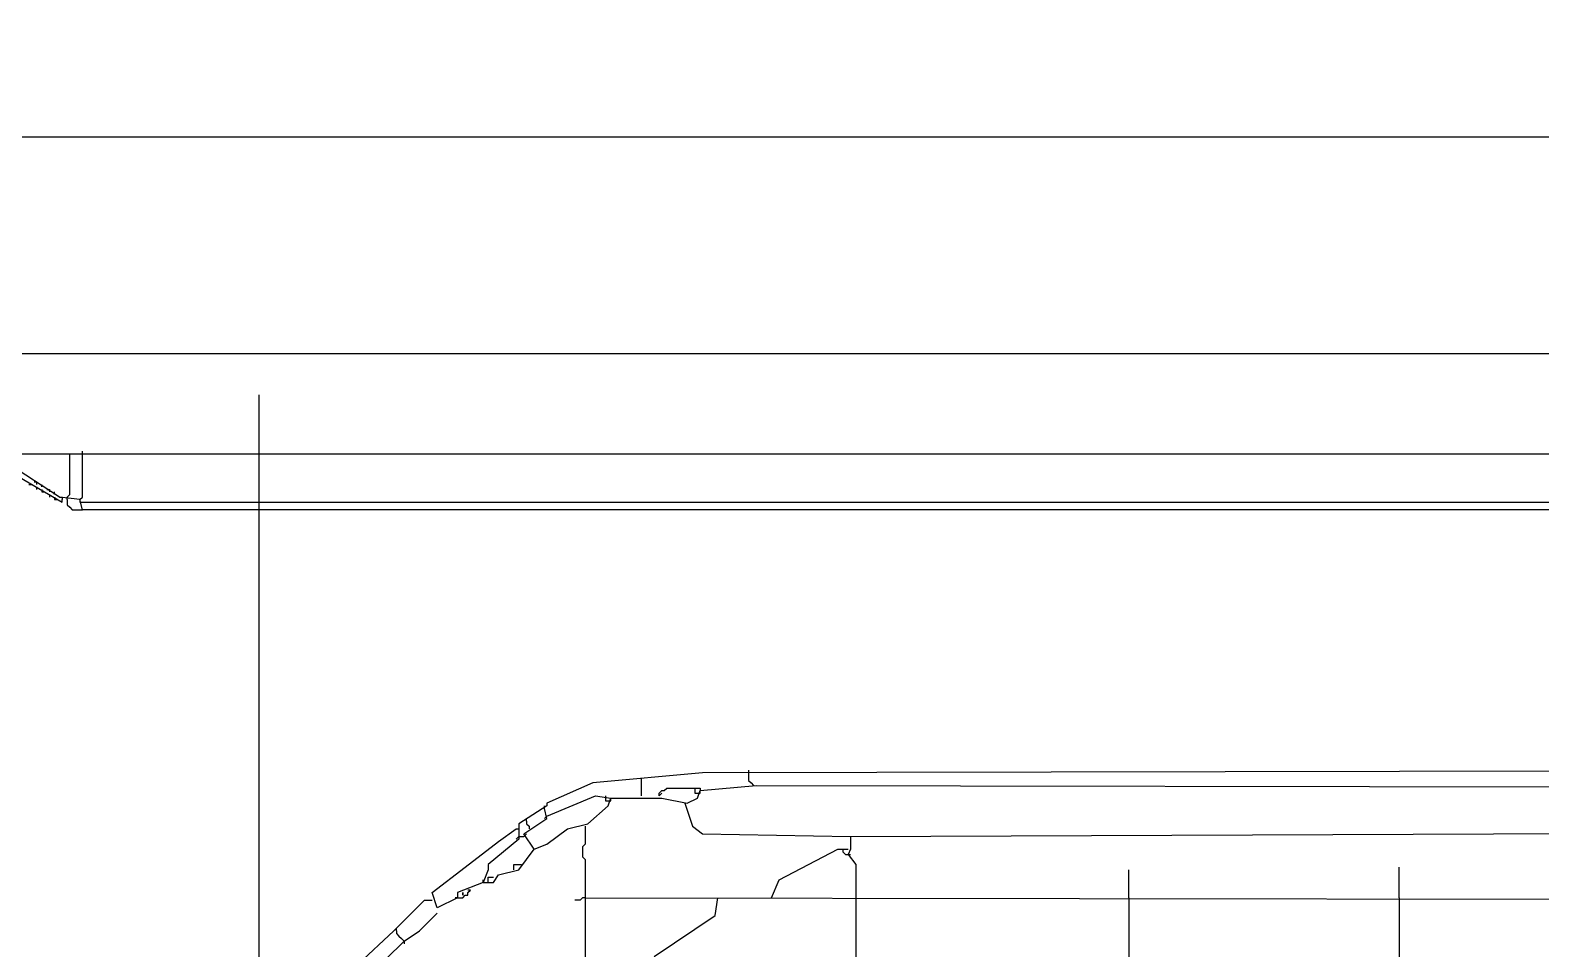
# Model space of a CAD drawing. Extents: x 4511820 to 5180432, y -1526536 to -944957.
# Drawn here: x 5147404.2 to 5147822.5, y -1026829.4 to -1026575.1 of the extents above; entities that cross this region are included whole.
import ezdxf

# ---------------------------------------------------------------- set-up
doc = ezdxf.new("R2010")
doc.units = 0
doc.header["$MEASUREMENT"] = 0
doc.linetypes.add('BODKOCIARKOVANA_3', pattern=[5.6, 3, -1.3, 0, -1.3])
doc.layers.add('osi', color=253, linetype='CONTINUOUS')
doc.layers.add('ZZ-chladenie', color=133, linetype='CONTINUOUS')

msp = doc.modelspace()

# ---------------------------------------------------------------- linework, layer by layer
at = {"layer": 'osi', "linetype": 'BODKOCIARKOVANA_3', "ltscale": 80}
msp.add_line((5147467.5, -1022195.078), (5147467.5, -1054122.98), dxfattribs=at)
at = {"layer": 'ZZ-chladenie'}
for p, q in [((5149472.5, -1026604.74), (5147315.716, -1026604.74)), ((5149472.5, -1026664.74), (5147315.716, -1026664.74)), ((5147396.079, -1026692.365), (5148017.896, -1026692.365)), ((5147415.158, -1026703.671), (5147415.158, -1026692.365)), ((5147418.691, -1026692.365), (5147418.691, -1026691.658)), ((5147418.691, -1026704.377), (5147418.691, -1026692.365)), ((5147397.493, -1026696.604), (5147413.038, -1026705.79)), ((5147412.331, -1026704.377), (5147398.199, -1026695.191)), ((5147403.852, -1026700.845), (5147404.559, -1026700.845)), ((5147405.265, -1026700.138), (5147405.972, -1026700.138)), ((5147405.972, -1026700.138), (5147405.972, -1026700.845)), ((5147405.972, -1026701.551), (5147405.972, -1026702.258)), ((5147407.386, -1026701.551), (5147407.386, -1026700.845)), ((5147407.386, -1026702.258), (5147407.386, -1026702.964)), ((5147408.799, -1026702.258), (5147409.505, -1026702.258)), ((5147409.505, -1026702.258), (5147409.505, -1026702.964)), ((5147407.386, -1026702.964), (5147408.092, -1026702.964)), ((5147409.505, -1026703.671), (5147409.505, -1026704.377)), ((5147410.918, -1026703.671), (5147410.918, -1026702.964)), ((5147410.918, -1026704.377), (5147410.918, -1026705.084)), ((5147410.918, -1026705.084), (5147411.625, -1026705.084)), ((5147412.331, -1026704.377), (5147413.038, -1026704.377)), ((5147417.984, -1026705.084), (5147412.331, -1026704.377)), ((5147413.038, -1026704.377), (5147413.038, -1026705.084)), ((5147413.038, -1026705.79), (5147413.038, -1026705.084)), ((5147414.452, -1026704.377), (5147415.158, -1026703.671)), ((5147414.452, -1026705.084), (5147414.452, -1026704.377)), ((5147414.452, -1026705.084), (5147414.452, -1026706.497)), ((5147414.452, -1026706.497), (5147415.158, -1026707.204)), ((5147417.984, -1026705.084), (5147418.691, -1026704.377)), ((5147417.984, -1026705.084), (5147417.984, -1026705.79)), ((5147418.691, -1026707.911), (5147417.984, -1026705.084)), ((5147417.984, -1026705.79), (5147418.691, -1026705.79)), ((5147418.691, -1026705.79), (5147998.111, -1026705.79)), ((5147415.158, -1026707.204), (5147415.865, -1026707.911)), ((5147415.865, -1026707.911), (5147418.691, -1026707.911)), ((5148000.231, -1026707.911), (5147418.691, -1026707.911)), ((5147590.397, -1026780.691), (5147560.013, -1026783.517)), ((5147573.439, -1026782.104), (5147573.439, -1026787.051)), ((5147986.805, -1026779.985), (5147590.397, -1026780.691)), ((5147603.116, -1026779.985), (5147603.116, -1026782.811)), ((5147560.013, -1026783.517), (5147547.294, -1026789.17)), ((5147578.385, -1026786.344), (5147579.092, -1026785.638)), ((5147578.385, -1026787.051), (5147579.092, -1026786.344)), ((5147578.385, -1026787.051), (5147578.385, -1026786.344)), ((5147579.092, -1026785.638), (5147579.798, -1026785.638)), ((5147579.798, -1026785.638), (5147580.505, -1026784.931)), ((5147580.505, -1026784.931), (5147589.69, -1026784.931)), ((5147588.277, -1026784.931), (5147588.277, -1026786.344)), ((5147588.277, -1026786.344), (5147588.984, -1026786.344)), ((5147588.984, -1026787.757), (5147589.69, -1026785.638)), ((5147588.984, -1026786.344), (5147589.69, -1026786.344)), ((5147589.69, -1026785.638), (5147605.236, -1026784.224)), ((5147589.69, -1026784.931), (5147589.69, -1026785.638)), ((5147589.69, -1026786.344), (5147589.69, -1026785.638)), ((5147603.116, -1026782.811), (5147603.823, -1026783.517)), ((5147603.823, -1026783.517), (5147604.529, -1026784.224)), ((5147605.236, -1026784.224), (5147996.698, -1026784.931)), ((5147547.294, -1026789.877), (5147539.522, -1026794.824)), ((5147546.588, -1026790.583), (5147546.588, -1026789.877)), ((5147547.294, -1026793.41), (5147546.588, -1026790.583)), ((5147547.294, -1026792.704), (5147560.719, -1026787.051)), ((5147547.294, -1026789.17), (5147547.294, -1026789.877)), ((5147558.6, -1026794.824), (5147564.253, -1026789.877)), ((5147560.719, -1026787.051), (5147564.959, -1026787.757)), ((5147563.546, -1026787.051), (5147563.546, -1026788.464)), ((5147563.546, -1026788.464), (5147564.253, -1026788.464)), ((5147564.253, -1026789.877), (5147564.959, -1026787.757)), ((5147564.253, -1026788.464), (5147564.959, -1026788.464)), ((5147564.959, -1026788.464), (5147564.959, -1026787.757)), ((5147564.959, -1026787.757), (5147579.092, -1026787.757)), ((5147579.092, -1026787.757), (5147586.158, -1026789.17)), ((5147585.451, -1026789.17), (5147587.571, -1026795.53)), ((5147586.158, -1026789.17), (5147588.984, -1026787.757)), ((5147539.522, -1026794.824), (5147539.522, -1026799.063)), ((5147540.935, -1026797.65), (5147547.294, -1026793.41)), ((5147541.641, -1026794.117), (5147541.641, -1026793.41)), ((5147541.641, -1026794.117), (5147541.641, -1026794.824)), ((5147541.641, -1026794.824), (5147542.348, -1026795.53)), ((5147547.294, -1026792.704), (5147546.588, -1026793.41)), ((5147552.947, -1026796.237), (5147558.6, -1026794.824)), ((5147539.522, -1026799.063), (5147531.042, -1026806.129)), ((5147533.868, -1026799.77), (5147538.815, -1026796.237)), ((5147538.815, -1026796.237), (5147539.522, -1026796.237)), ((5147539.522, -1026798.356), (5147538.815, -1026799.063)), ((5147539.522, -1026798.356), (5147540.935, -1026798.356)), ((5147540.935, -1026798.356), (5147541.641, -1026797.65)), ((5147543.761, -1026801.89), (5147540.935, -1026797.65)), ((5147542.348, -1026795.53), (5147542.348, -1026796.237)), ((5147547.294, -1026800.476), (5147552.947, -1026796.237)), ((5147557.893, -1026795.53), (5147557.893, -1026800.476)), ((5147587.571, -1026795.53), (5147590.397, -1026797.65)), ((5147590.397, -1026797.65), (5147631.381, -1026798.356)), ((5147631.381, -1026798.356), (5147980.446, -1026796.943)), ((5147631.381, -1026798.356), (5147631.381, -1026801.89)), ((5147524.683, -1026806.835), (5147533.868, -1026799.77)), ((5147541.641, -1026804.716), (5147543.761, -1026801.89)), ((5147543.761, -1026801.89), (5147547.294, -1026800.476)), ((5147557.893, -1026800.476), (5147557.187, -1026801.183)), ((5147557.187, -1026801.183), (5147557.187, -1026804.009)), ((5147611.596, -1026810.369), (5147627.847, -1026801.89)), ((5147627.847, -1026801.89), (5147630.674, -1026801.89)), ((5147629.261, -1026801.89), (5147629.261, -1026802.596)), ((5147629.261, -1026802.596), (5147629.967, -1026803.303)), ((5147631.381, -1026801.89), (5147630.674, -1026803.303)), ((5147515.497, -1026813.902), (5147524.683, -1026806.835)), ((5147531.042, -1026806.129), (5147531.042, -1026807.542)), ((5147538.108, -1026807.542), (5147538.108, -1026806.129)), ((5147538.108, -1026806.129), (5147539.522, -1026806.129)), ((5147539.522, -1026807.542), (5147541.641, -1026804.716)), ((5147539.522, -1026806.129), (5147540.228, -1026806.129)), ((5147557.187, -1026804.009), (5147557.893, -1026804.716)), ((5147557.893, -1026804.716), (5147557.893, -1026836.513)), ((5147629.967, -1026803.303), (5147630.674, -1026803.303)), ((5147630.674, -1026803.303), (5147631.381, -1026803.303)), ((5147630.674, -1026803.303), (5147632.794, -1026806.129)), ((5147632.794, -1026806.129), (5147632.794, -1026815.315)), ((5147783.302, -1026815.315), (5147783.302, -1026806.835)), ((5147529.629, -1026811.076), (5147522.563, -1026813.902)), ((5147531.042, -1026807.542), (5147529.629, -1026811.076)), ((5147529.629, -1026811.076), (5147529.629, -1026810.369)), ((5147529.629, -1026811.076), (5147532.455, -1026811.076)), ((5147531.042, -1026811.076), (5147531.042, -1026809.662)), ((5147531.042, -1026809.662), (5147532.455, -1026809.662)), ((5147532.455, -1026811.076), (5147533.868, -1026808.956)), ((5147533.868, -1026808.956), (5147539.522, -1026807.542)), ((5147609.476, -1026815.315), (5147611.596, -1026810.369)), ((5147708.401, -1026815.315), (5147708.401, -1026807.542)), ((5147516.91, -1026818.142), (5147515.497, -1026813.902)), ((5147522.563, -1026815.315), (5147516.91, -1026818.142)), ((5147522.563, -1026815.315), (5147521.856, -1026815.315)), ((5147522.563, -1026813.902), (5147522.563, -1026815.315)), ((5147522.563, -1026815.315), (5147523.976, -1026815.315)), ((5147523.976, -1026814.608), (5147523.976, -1026813.902)), ((5147523.976, -1026813.902), (5147523.976, -1026814.608)), ((5147523.976, -1026815.315), (5147524.683, -1026814.608)), ((5147524.683, -1026814.608), (5147525.389, -1026814.608)), ((5147525.389, -1026813.902), (5147526.096, -1026813.195)), ((5147526.096, -1026813.195), (5147525.389, -1026813.195)), ((5147525.389, -1026814.608), (5147525.389, -1026813.902)), ((5147557.187, -1026815.315), (5147556.48, -1026816.022)), ((5147557.893, -1026815.315), (5147557.187, -1026815.315)), ((5147557.893, -1026815.315), (5148014.363, -1026816.022)), ((5147593.931, -1026820.261), (5147594.637, -1026815.315)), ((5147632.794, -1026815.315), (5147632.794, -1026836.513)), ((5147708.401, -1026815.315), (5147708.401, -1026837.926)), ((5147783.302, -1026815.315), (5147783.302, -1026836.513)), ((5147504.897, -1026824.501), (5147513.376, -1026816.022)), ((5147511.963, -1026824.501), (5147516.91, -1026819.555)), ((5147513.376, -1026816.022), (5147515.497, -1026816.022)), ((5147556.48, -1026816.022), (5147555.067, -1026816.022)), ((5147505.604, -1026824.501), (5147505.604, -1026823.794)), ((5147576.972, -1026831.567), (5147593.931, -1026820.261)), ((5147495.005, -1026833.687), (5147504.897, -1026824.501)), ((5147502.778, -1026832.274), (5147507.724, -1026827.327)), ((5147505.604, -1026824.501), (5147505.604, -1026825.208)), ((5147505.604, -1026825.208), (5147506.311, -1026825.914)), ((5147506.311, -1026825.914), (5147507.017, -1026826.621)), ((5147507.017, -1026826.621), (5147507.724, -1026827.327)), ((5147507.724, -1026827.327), (5147511.963, -1026824.501)), ((5147507.724, -1026827.327), (5147507.724, -1026828.034))]:
    msp.add_line(p, q, dxfattribs=at)

doc.saveas('drawing.dxf')
